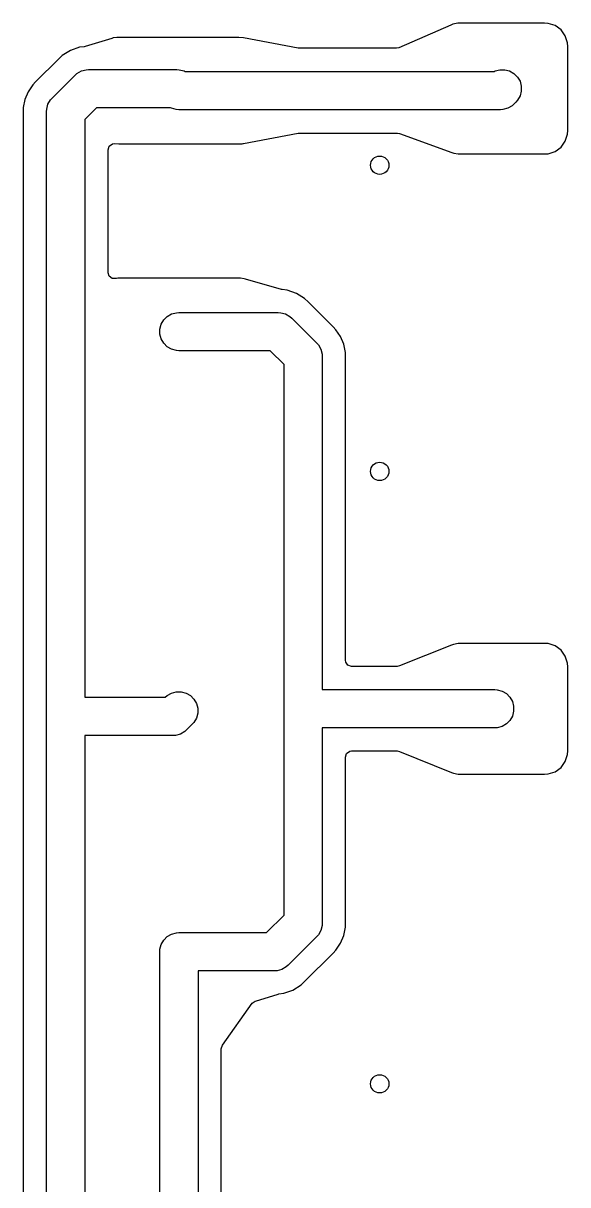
# Model space of a CAD drawing. Header units: inches. Extents: x 5.8 to 18, y -6.4 to -1.3.
# Drawn here: x 15.903 to 16.258, y -5.604 to -4.846 of the extents above; entities that cross this region are included whole.
import ezdxf

# ---------------------------------------------------------------- set-up
doc = ezdxf.new("R2010")
doc.units = ezdxf.units.IN
doc.header["$MEASUREMENT"] = 0
doc.layers.add('F.Cu', color=13, linetype='CONTINUOUS', true_color=0xc83434)

msp = doc.modelspace()

# ---------------------------------------------------------------- linework, layer by layer
at = {"layer": 'F.Cu', "linetype": 'CONTINUOUS'}
for p, q in [((16.18189, -4.84678), (16.14809, -4.86152)), ((16.18334, -4.84621), (16.18189, -4.84678)), ((16.18652, -4.84556), (16.18334, -4.84621)), ((16.18809, -4.84552), (16.18652, -4.84556)), ((16.24307, -4.84552), (16.18809, -4.84552)), ((16.24545, -4.84561), (16.24307, -4.84552)), ((16.25003, -4.8471), (16.24545, -4.84561)), ((16.25387, -4.84989), (16.25003, -4.8471)), ((15.96164, -4.85512), (15.9606, -4.8554)), ((15.96393, -4.85479), (15.96164, -4.85512)), ((15.96504, -4.85477), (15.96393, -4.85479)), ((16.04352, -4.85477), (15.96504, -4.85477)), ((16.04669, -4.85512), (16.04352, -4.85477)), ((16.08238, -4.86179), (16.04669, -4.85512)), ((16.25666, -4.85373), (16.25387, -4.84989)), ((16.25815, -4.85831), (16.25666, -4.85373)), ((15.93956, -4.86125), (15.93363, -4.86331)), ((15.94269, -4.86083), (15.93956, -4.86125)), ((15.94334, -4.86069), (15.94269, -4.86083)), ((15.9606, -4.8554), (15.94334, -4.86069)), ((16.08311, -4.86185), (16.08238, -4.86179)), ((16.1465, -4.86185), (16.08311, -4.86185)), ((16.14809, -4.86152), (16.1465, -4.86185)), ((16.25824, -4.86069), (16.25815, -4.85831)), ((16.25824, -4.91565), (16.25824, -4.86069)), ((15.92605, -4.8688), (15.91096, -4.88369)), ((15.92832, -4.86664), (15.92605, -4.8688)), ((15.93363, -4.86331), (15.92832, -4.86664)), ((15.93794, -4.87833), (15.94077, -4.8767)), ((15.94077, -4.8767), (15.94392, -4.87585)), ((15.94392, -4.87585), (15.94555, -4.87575)), ((15.94555, -4.87575), (16.00305, -4.87575)), ((16.00305, -4.87575), (16.00468, -4.87585)), ((16.00468, -4.87585), (16.00783, -4.8767)), ((16.00783, -4.8767), (16.00844, -4.87705)), ((16.00844, -4.87705), (16.21017, -4.87705)), ((16.21017, -4.87705), (16.21077, -4.8767)), ((16.21077, -4.8767), (16.21392, -4.87585)), ((16.21392, -4.87585), (16.21718, -4.87585)), ((16.21718, -4.87585), (16.22033, -4.8767)), ((16.22033, -4.8767), (16.22316, -4.87833)), ((15.90908, -4.88565), (15.90604, -4.89022)), ((15.91096, -4.88369), (15.90908, -4.88565)), ((15.92171, -4.89441), (15.93671, -4.87941)), ((15.93671, -4.87941), (15.93794, -4.87833)), ((16.22316, -4.87833), (16.22547, -4.88064)), ((16.22547, -4.88064), (16.2271, -4.88346)), ((16.2271, -4.88346), (16.22794, -4.88662)), ((15.90604, -4.89022), (15.90396, -4.89525)), ((16.2271, -4.89303), (16.22547, -4.89586)), ((16.22794, -4.88988), (16.2271, -4.89303)), ((16.22794, -4.88662), (16.22794, -4.88988)), ((15.90291, -4.90063), (15.90286, -4.90336)), ((15.90396, -4.89525), (15.90291, -4.90063)), ((15.91816, -4.90162), (15.919, -4.89846)), ((15.919, -4.89846), (15.92063, -4.89564)), ((15.92063, -4.89564), (15.92171, -4.89441)), ((15.95073, -4.90075), (15.94305, -4.90843)), ((15.99896, -4.90075), (15.95073, -4.90075)), ((15.99957, -4.9011), (15.99896, -4.90075)), ((16.22186, -4.89946), (16.21904, -4.9011)), ((16.22309, -4.89839), (16.22186, -4.89946)), ((16.22439, -4.89709), (16.22309, -4.89839)), ((16.22547, -4.89586), (16.22439, -4.89709)), ((15.90286, -4.90336), (15.90286, -5.6301)), ((15.91805, -4.90325), (15.91816, -4.90162)), ((15.91805, -5.29825), (15.91805, -4.90325)), ((15.94305, -4.90843), (15.94305, -5.28575)), ((16.00272, -4.90194), (15.99957, -4.9011)), ((16.00435, -4.90205), (16.00272, -4.90194)), ((16.21425, -4.90205), (16.00435, -4.90205)), ((16.21588, -4.90194), (16.21425, -4.90205)), ((16.21904, -4.9011), (16.21588, -4.90194)), ((16.25815, -4.91802), (16.25824, -4.91565)), ((16.04655, -4.924), (16.08238, -4.91731)), ((16.08238, -4.91731), (16.08311, -4.91724)), ((16.08311, -4.91724), (16.14709, -4.91724)), ((16.14709, -4.91724), (16.14845, -4.91748)), ((16.14845, -4.91748), (16.18268, -4.92987)), ((16.25387, -4.92645), (16.25666, -4.92261)), ((16.25666, -4.92261), (16.25815, -4.91802)), ((15.95824, -4.92813), (15.95901, -4.92578)), ((15.95824, -5.00844), (15.95824, -4.92813)), ((15.95901, -4.92578), (15.96101, -4.92433)), ((15.96101, -4.92433), (15.96253, -4.92414)), ((15.96253, -4.92414), (15.96514, -4.92433)), ((15.96514, -4.92433), (16.04374, -4.92433)), ((16.04374, -4.92433), (16.04441, -4.92433)), ((16.04441, -4.92433), (16.04575, -4.92418)), ((16.04575, -4.92418), (16.0464, -4.92403)), ((16.0464, -4.92403), (16.04655, -4.924)), ((16.18268, -4.92987), (16.18397, -4.93033)), ((16.18397, -4.93033), (16.18669, -4.93081)), ((16.18669, -4.93081), (16.18805, -4.93082)), ((16.18805, -4.93082), (16.24307, -4.93082)), ((16.24307, -4.93082), (16.24545, -4.93073)), ((16.24545, -4.93073), (16.25003, -4.92924)), ((16.25003, -4.92924), (16.25387, -4.92645)), ((15.95897, -5.01074), (15.95824, -5.00844)), ((15.96094, -5.01223), (15.95897, -5.01074)), ((15.96341, -5.01227), (15.96094, -5.01223)), ((15.96382, -5.01215), (15.96341, -5.01227)), ((15.96465, -5.01204), (15.96382, -5.01215)), ((15.96507, -5.01205), (15.96465, -5.01204)), ((15.9652, -5.01205), (15.96507, -5.01205)), ((16.04367, -5.01205), (15.9652, -5.01205)), ((16.04472, -5.01209), (16.04367, -5.01205)), ((16.04695, -5.01242), (16.04472, -5.01209)), ((16.048, -5.0127), (16.04695, -5.01242)), ((16.07138, -5.01938), (16.048, -5.0127)), ((16.07194, -5.01949), (16.07138, -5.01938)), ((16.07511, -5.01993), (16.07194, -5.01949)), ((16.08111, -5.02199), (16.07511, -5.01993)), ((16.08651, -5.02533), (16.08111, -5.02199)), ((16.0888, -5.02746), (16.08651, -5.02533)), ((16.10506, -5.04373), (16.0888, -5.02746)), ((15.99453, -5.03934), (15.99684, -5.03703)), ((15.99684, -5.03703), (15.99967, -5.0354)), ((15.99967, -5.0354), (16.00282, -5.03456)), ((16.00282, -5.03456), (16.00445, -5.03445)), ((16.00445, -5.03445), (16.06925, -5.03445)), ((16.06925, -5.03445), (16.07088, -5.03456)), ((16.07088, -5.03456), (16.07404, -5.0354)), ((16.07404, -5.0354), (16.07686, -5.03703)), ((16.07686, -5.03703), (16.07809, -5.03811)), ((15.99206, -5.04532), (15.9929, -5.04217)), ((15.9929, -5.04217), (15.99453, -5.03934)), ((16.07809, -5.03811), (16.09439, -5.05441)), ((16.10694, -5.04568), (16.10506, -5.04373)), ((15.99206, -5.04858), (15.99206, -5.04532)), ((15.9929, -5.05173), (15.99206, -5.04858)), ((15.99453, -5.05456), (15.9929, -5.05173)), ((16.10998, -5.05019), (16.10694, -5.04568)), ((16.11206, -5.05517), (16.10998, -5.05019)), ((15.99684, -5.05687), (15.99453, -5.05456)), ((15.99967, -5.0585), (15.99684, -5.05687)), ((16.00282, -5.05934), (15.99967, -5.0585)), ((16.00445, -5.05945), (16.00282, -5.05934)), ((16.06407, -5.05945), (16.00445, -5.05945)), ((16.07305, -5.06843), (16.06407, -5.05945)), ((16.09439, -5.05441), (16.09547, -5.05564)), ((16.09547, -5.05564), (16.0971, -5.05846)), ((16.0971, -5.05846), (16.09794, -5.06162)), ((16.11311, -5.06051), (16.11206, -5.05517)), ((16.09794, -5.06162), (16.09805, -5.06325)), ((16.09805, -5.06325), (16.09805, -5.28075)), ((16.11317, -5.06321), (16.11311, -5.06051)), ((16.11317, -5.26159), (16.11317, -5.06321)), ((16.07305, -5.29768), (16.07305, -5.06843)), ((16.1824, -5.25174), (16.14837, -5.26531)), ((16.18374, -5.25123), (16.1824, -5.25174)), ((16.18664, -5.25066), (16.18374, -5.25123)), ((16.18808, -5.25063), (16.18664, -5.25066)), ((16.24307, -5.25063), (16.18808, -5.25063)), ((16.24545, -5.25073), (16.24307, -5.25063)), ((16.25003, -5.25222), (16.24545, -5.25073)), ((16.25387, -5.25501), (16.25003, -5.25222)), ((16.25666, -5.25884), (16.25387, -5.25501)), ((16.11336, -5.26283), (16.11317, -5.26159)), ((16.11481, -5.26483), (16.11336, -5.26283)), ((16.11717, -5.26559), (16.11481, -5.26483)), ((16.25815, -5.26343), (16.25666, -5.25884)), ((16.25824, -5.26581), (16.25815, -5.26343)), ((16.14689, -5.26559), (16.11717, -5.26559)), ((16.14837, -5.26531), (16.14689, -5.26559)), ((16.25824, -5.32077), (16.25824, -5.26581)), ((15.94305, -5.28575), (15.99547, -5.28575)), ((15.99547, -5.28575), (15.99551, -5.28571)), ((15.99551, -5.28571), (15.99674, -5.28463)), ((15.99674, -5.28463), (15.99957, -5.283)), ((15.99957, -5.283), (16.00272, -5.28215)), ((16.00272, -5.28215), (16.00598, -5.28215)), ((16.00598, -5.28215), (16.00913, -5.283)), ((16.00913, -5.283), (16.01196, -5.28463)), ((16.01196, -5.28463), (16.01427, -5.28694)), ((16.01427, -5.28694), (16.0159, -5.28976)), ((16.09805, -5.28075), (16.21055, -5.28075)), ((16.21055, -5.28075), (16.21218, -5.28085)), ((16.21218, -5.28085), (16.21533, -5.2817)), ((16.21533, -5.2817), (16.21816, -5.28333)), ((16.21816, -5.28333), (16.22047, -5.28564)), ((16.22047, -5.28564), (16.2221, -5.28846)), ((16.0159, -5.28976), (16.01674, -5.29292)), ((16.01674, -5.29292), (16.01674, -5.29618)), ((16.2221, -5.28846), (16.22294, -5.29162)), ((16.22294, -5.29488), (16.2221, -5.29803)), ((16.22294, -5.29162), (16.22294, -5.29488)), ((15.91805, -5.63807), (15.91805, -5.29825)), ((16.01427, -5.30216), (16.01319, -5.30339)), ((16.0159, -5.29933), (16.01427, -5.30216)), ((16.01674, -5.29618), (16.0159, -5.29933)), ((16.07305, -5.42807), (16.07305, -5.29768)), ((16.22047, -5.30086), (16.21816, -5.30316)), ((16.2221, -5.29803), (16.22047, -5.30086)), ((16.00543, -5.3098), (16.00228, -5.31064)), ((16.00826, -5.30816), (16.00543, -5.3098)), ((16.00949, -5.30709), (16.00826, -5.30816)), ((16.01319, -5.30339), (16.00949, -5.30709)), ((16.21055, -5.30575), (16.09805, -5.30575)), ((16.09805, -5.30575), (16.09805, -5.43325)), ((16.21218, -5.30564), (16.21055, -5.30575)), ((16.21533, -5.3048), (16.21218, -5.30564)), ((16.21816, -5.30316), (16.21533, -5.3048)), ((16.00065, -5.31075), (15.94305, -5.31075)), ((15.94305, -5.31075), (15.94305, -5.64325)), ((16.00228, -5.31064), (16.00065, -5.31075)), ((16.11317, -5.32478), (16.11393, -5.32243)), ((16.11317, -5.36955), (16.11317, -5.32478)), ((16.11393, -5.32243), (16.11593, -5.32098)), ((16.11593, -5.32098), (16.11717, -5.32078)), ((16.11717, -5.32078), (16.14689, -5.32078)), ((16.14689, -5.32078), (16.14839, -5.32108)), ((16.14839, -5.32108), (16.18239, -5.33483)), ((16.25666, -5.32773), (16.25815, -5.32314)), ((16.25815, -5.32314), (16.25824, -5.32077)), ((16.25003, -5.33436), (16.25387, -5.33157)), ((16.25387, -5.33157), (16.25666, -5.32773)), ((16.18239, -5.33483), (16.18374, -5.33534)), ((16.18374, -5.33534), (16.18665, -5.3359)), ((16.18665, -5.3359), (16.18808, -5.33594)), ((16.18808, -5.33594), (16.24307, -5.33594)), ((16.24307, -5.33594), (16.24545, -5.33585)), ((16.24545, -5.33585), (16.25003, -5.33436)), ((16.11317, -5.43321), (16.11317, -5.36955)), ((16.06167, -5.43945), (16.07305, -5.42807)), ((16.00282, -5.43956), (16.00445, -5.43945)), ((16.00445, -5.43945), (16.06167, -5.43945)), ((16.0971, -5.43803), (16.09547, -5.44086)), ((16.09794, -5.43488), (16.0971, -5.43803)), ((16.09805, -5.43325), (16.09794, -5.43488)), ((16.11206, -5.44133), (16.11312, -5.43594)), ((16.11312, -5.43594), (16.11317, -5.43321)), ((15.9929, -5.44717), (15.99453, -5.44434)), ((15.99453, -5.44434), (15.99684, -5.44203)), ((15.99684, -5.44203), (15.99967, -5.4404)), ((15.99967, -5.4404), (16.00282, -5.43956)), ((16.09439, -5.44209), (16.07569, -5.46079)), ((16.09547, -5.44086), (16.09439, -5.44209)), ((16.10694, -5.45092), (16.10999, -5.44636)), ((16.10999, -5.44636), (16.11206, -5.44133)), ((15.99195, -5.45195), (15.99206, -5.45032)), ((15.99195, -5.69917), (15.99195, -5.45195)), ((15.99206, -5.45032), (15.9929, -5.44717)), ((16.08643, -5.47151), (16.10505, -5.45289)), ((16.10505, -5.45289), (16.10694, -5.45092)), ((16.07446, -5.46187), (16.07163, -5.4635)), ((16.07569, -5.46079), (16.07446, -5.46187)), ((16.06685, -5.46445), (16.01695, -5.46445)), ((16.01695, -5.46445), (16.01695, -5.70435)), ((16.06848, -5.46434), (16.06685, -5.46445)), ((16.07163, -5.4635), (16.06848, -5.46434)), ((16.07289, -5.47904), (16.07882, -5.47696)), ((16.07882, -5.47696), (16.08416, -5.47363)), ((16.08416, -5.47363), (16.08643, -5.47151)), ((16.05229, -5.48565), (16.05428, -5.48418)), ((16.05428, -5.48418), (16.05438, -5.48415)), ((16.05438, -5.48415), (16.06914, -5.47962)), ((16.06914, -5.47962), (16.06975, -5.47948)), ((16.06975, -5.47948), (16.07289, -5.47904)), ((16.0328, -5.51301), (16.05229, -5.48565)), ((16.03206, -5.51533), (16.0328, -5.51301)), ((16.03206, -5.58899), (16.03206, -5.51533)), ((16.03206, -5.70427), (16.03206, -5.58899))]:
    msp.add_line(p, q, dxfattribs=at)
at = {"layer": 'F.Cu'}
for centre in [(16.13555, -4.93825), (16.13555, -5.13825), (16.13555, -5.53825)]:
    msp.add_circle(centre, 0.00598, dxfattribs=at)

doc.saveas('drawing.dxf')
